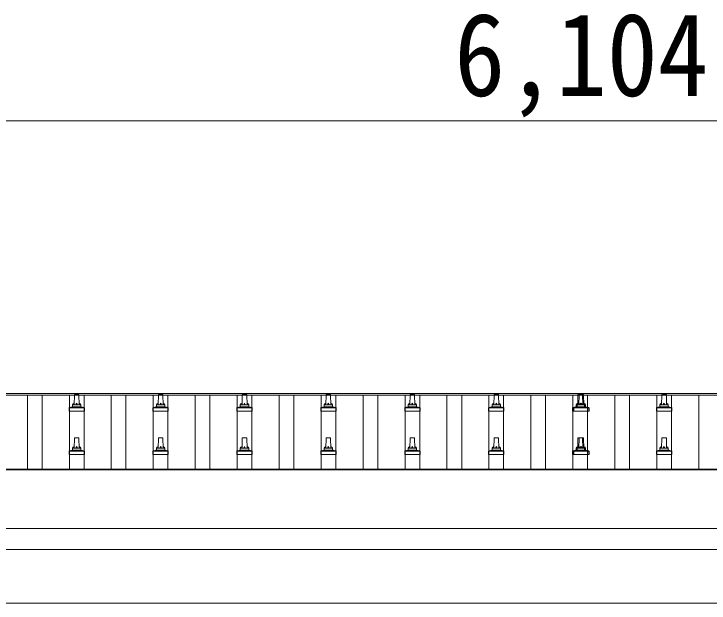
# Model space of a CAD drawing. Units: millimetres at full size, sheet at 1:60; details may follow other scales. Extents: x -16864 to 16864, y -11640 to 11640.
# Drawn here: x -9320 to -7663, y -4261 to -2857 of the extents above; entities that cross this region are included whole.
import ezdxf
from ezdxf.enums import TextEntityAlignment as Align

# ---------------------------------------------------------------- set-up
doc = ezdxf.new("R2010")
doc.units = ezdxf.units.MM
doc.header["$LTSCALE"] = 60
for name, color, linetype, lineweight in [('0-2_TEXT1', 4, 'Continuous', 9), ('0-5_ELV2', 5, 'Continuous', 5), ('0-8_TABLE1', 6, 'Continuous', 9)]:
    doc.layers.add(name, color=color, linetype=linetype, lineweight=lineweight)
doc.styles.add('ＭＳ ゴシック', font='')
doc.styles.get('ＭＳ ゴシック').set_extended_font_data('MS Gothic')

msp = doc.modelspace()

# ---------------------------------------------------------------- linework, layer by layer
at = {"layer": '0-2_TEXT1'}
for p, q in [((-10992.98, -3762.34), (-4946.98, -3762.34)), ((-10992.98, -3765.93), (-4946.98, -3765.93)), ((-10990.98, -3941.95), (-4948.98, -3941.95)), ((-10990.98, -3943.84), (-4948.98, -3943.84)), ((-4948.98, -4083.73), (-10990.98, -4083.73)), ((-10990.98, -4133.55), (-4948.98, -4133.55)), ((-10969.98, -4261.46), (-5073.98, -4261.46))]:
    msp.add_line(p, q, dxfattribs=at)
at = {"layer": '0-5_ELV2', "color": 4, "lineweight": 9}
for p, q in [((-9287.48, -3941.95), (-9287.48, -3765.93)), ((-9252.48, -3941.95), (-9252.48, -3765.93)), ((-9187.48, -3941.95), (-9187.48, -3765.93)), ((-9152.48, -3941.95), (-9152.48, -3765.93)), ((-9087.48, -3941.95), (-9087.48, -3765.93)), ((-9052.48, -3941.95), (-9052.48, -3765.93)), ((-8987.48, -3941.95), (-8987.48, -3765.93)), ((-8952.48, -3941.95), (-8952.48, -3765.93)), ((-8887.48, -3941.95), (-8887.48, -3765.93)), ((-8852.48, -3941.95), (-8852.48, -3765.93)), ((-8787.48, -3941.95), (-8787.48, -3765.93)), ((-8752.48, -3941.95), (-8752.48, -3765.93)), ((-8687.48, -3941.95), (-8687.48, -3765.93)), ((-8652.48, -3941.95), (-8652.48, -3765.93)), ((-8587.48, -3941.95), (-8587.48, -3765.93)), ((-8552.48, -3941.95), (-8552.48, -3765.93)), ((-8487.48, -3941.95), (-8487.48, -3765.93)), ((-8452.48, -3941.95), (-8452.48, -3765.93)), ((-8387.48, -3941.95), (-8387.48, -3765.93)), ((-8352.48, -3941.95), (-8352.48, -3765.93)), ((-8287.48, -3941.95), (-8287.48, -3765.93)), ((-8252.48, -3941.95), (-8252.48, -3765.93)), ((-8187.48, -3941.95), (-8187.48, -3765.93)), ((-8152.48, -3941.95), (-8152.48, -3765.93)), ((-8087.48, -3941.95), (-8087.48, -3765.93)), ((-8052.48, -3941.95), (-8052.48, -3765.93)), ((-7987.48, -3941.95), (-7987.48, -3765.93)), ((-7952.48, -3941.95), (-7952.48, -3765.93)), ((-7887.48, -3941.95), (-7887.48, -3765.93)), ((-7852.48, -3941.95), (-7852.48, -3765.93)), ((-7787.48, -3941.95), (-7787.48, -3765.93)), ((-7752.48, -3941.95), (-7752.48, -3765.93)), ((-7687.48, -3941.95), (-7687.48, -3765.93))]:
    msp.add_line(p, q, dxfattribs=at)
at = {"layer": '0-5_ELV2'}
for p, q in [((-9175.98, -3788.86), (-9175.26, -3765.34)), ((-9174.26, -3764.36), (-9165.71, -3764.36)), ((-9164.71, -3765.34), (-9163.98, -3788.86)), ((-8975.98, -3788.86), (-8975.26, -3765.34)), ((-8974.26, -3764.36), (-8965.71, -3764.36)), ((-8964.71, -3765.34), (-8963.98, -3788.86)), ((-8775.98, -3788.86), (-8775.26, -3765.34)), ((-8774.26, -3764.36), (-8765.71, -3764.36)), ((-8764.71, -3765.34), (-8763.98, -3788.86)), ((-8575.98, -3788.86), (-8575.26, -3765.34)), ((-8574.26, -3764.36), (-8565.71, -3764.36)), ((-8564.71, -3765.34), (-8563.98, -3788.86)), ((-8375.98, -3788.86), (-8375.26, -3765.34)), ((-8374.26, -3764.36), (-8365.71, -3764.36)), ((-8364.71, -3765.34), (-8363.98, -3788.86)), ((-8175.98, -3788.86), (-8175.26, -3765.34)), ((-8174.26, -3764.36), (-8165.71, -3764.36)), ((-8164.71, -3765.34), (-8163.98, -3788.86)), ((-7975.98, -3788.86), (-7975.26, -3765.34)), ((-7974.26, -3764.36), (-7962.96, -3764.36)), ((-7973.23, -3788.86), (-7972.51, -3765.34)), ((-7964.71, -3765.34), (-7963.98, -3788.86)), ((-7961.96, -3765.34), (-7961.23, -3788.86)), ((-7775.98, -3788.86), (-7775.26, -3765.34)), ((-7774.26, -3764.36), (-7765.71, -3764.36)), ((-7764.71, -3765.34), (-7763.98, -3788.86)), ((-9187.47, -3795.68), (-9180.75, -3794.05)), ((-9180.37, -3793.86), (-9159.6, -3793.86)), ((-9179.98, -3793.07), (-9179.98, -3788.86)), ((-9178.98, -3788.86), (-9160.98, -3788.86)), ((-9159.98, -3793.07), (-9159.98, -3788.86)), ((-9152.5, -3795.68), (-9159.22, -3794.05)), ((-8987.47, -3795.68), (-8980.75, -3794.05)), ((-8980.37, -3793.86), (-8959.6, -3793.86)), ((-8979.98, -3793.07), (-8979.98, -3788.86)), ((-8978.98, -3788.86), (-8960.98, -3788.86)), ((-8959.98, -3793.07), (-8959.98, -3788.86)), ((-8952.5, -3795.68), (-8959.22, -3794.05)), ((-8787.47, -3795.68), (-8780.75, -3794.05)), ((-8780.37, -3793.86), (-8759.6, -3793.86)), ((-8779.98, -3793.07), (-8779.98, -3788.86)), ((-8778.98, -3788.86), (-8760.98, -3788.86)), ((-8759.98, -3793.07), (-8759.98, -3788.86)), ((-8752.5, -3795.68), (-8759.22, -3794.05)), ((-8587.47, -3795.68), (-8580.75, -3794.05)), ((-8580.37, -3793.86), (-8559.6, -3793.86)), ((-8579.98, -3793.07), (-8579.98, -3788.86)), ((-8578.98, -3788.86), (-8560.98, -3788.86)), ((-8559.98, -3793.07), (-8559.98, -3788.86)), ((-8552.5, -3795.68), (-8559.22, -3794.05)), ((-8387.47, -3795.68), (-8380.75, -3794.05)), ((-8380.37, -3793.86), (-8359.6, -3793.86)), ((-8379.98, -3793.07), (-8379.98, -3788.86)), ((-8378.98, -3788.86), (-8360.98, -3788.86)), ((-8359.98, -3793.07), (-8359.98, -3788.86)), ((-8352.5, -3795.68), (-8359.22, -3794.05)), ((-8187.47, -3795.68), (-8180.75, -3794.05)), ((-8180.37, -3793.86), (-8159.6, -3793.86)), ((-8179.98, -3793.07), (-8179.98, -3788.86)), ((-8178.98, -3788.86), (-8160.98, -3788.86)), ((-8159.98, -3793.07), (-8159.98, -3788.86)), ((-8152.5, -3795.68), (-8159.22, -3794.05)), ((-7987.47, -3795.68), (-7980.75, -3794.05)), ((-7984.72, -3795.68), (-7978, -3794.05)), ((-7980.37, -3793.86), (-7956.85, -3793.86)), ((-7979.98, -3793.07), (-7979.98, -3788.86)), ((-7978.98, -3788.86), (-7958.23, -3788.86)), ((-7977.23, -3793.07), (-7977.23, -3788.86)), ((-7959.98, -3793.07), (-7959.98, -3788.86)), ((-7952.5, -3795.68), (-7959.22, -3794.05)), ((-7957.23, -3793.07), (-7957.23, -3788.86)), ((-7949.75, -3795.68), (-7956.47, -3794.05)), ((-7787.47, -3795.68), (-7780.75, -3794.05)), ((-7780.37, -3793.86), (-7759.6, -3793.86)), ((-7779.98, -3793.07), (-7779.98, -3788.86)), ((-7778.98, -3788.86), (-7760.98, -3788.86)), ((-7759.98, -3793.07), (-7759.98, -3788.86)), ((-7752.5, -3795.68), (-7759.22, -3794.05)), ((-9188.23, -3804.36), (-9188.23, -3796.65)), ((-9151.73, -3804.36), (-9188.23, -3804.36)), ((-9187.85, -3795.86), (-9152.12, -3795.86)), ((-9151.73, -3804.36), (-9151.73, -3796.65)), ((-8988.23, -3804.36), (-8988.23, -3796.65)), ((-8951.73, -3804.36), (-8988.23, -3804.36)), ((-8987.85, -3795.86), (-8952.12, -3795.86)), ((-8951.73, -3804.36), (-8951.73, -3796.65)), ((-8788.23, -3804.36), (-8788.23, -3796.65)), ((-8751.73, -3804.36), (-8788.23, -3804.36)), ((-8787.85, -3795.86), (-8752.12, -3795.86)), ((-8751.73, -3804.36), (-8751.73, -3796.65)), ((-8588.23, -3804.36), (-8588.23, -3796.65)), ((-8551.73, -3804.36), (-8588.23, -3804.36)), ((-8587.85, -3795.86), (-8552.12, -3795.86)), ((-8551.73, -3804.36), (-8551.73, -3796.65)), ((-8388.23, -3804.36), (-8388.23, -3796.65)), ((-8351.73, -3804.36), (-8388.23, -3804.36)), ((-8387.85, -3795.86), (-8352.12, -3795.86)), ((-8351.73, -3804.36), (-8351.73, -3796.65)), ((-8188.23, -3804.36), (-8188.23, -3796.65)), ((-8151.73, -3804.36), (-8188.23, -3804.36)), ((-8187.85, -3795.86), (-8152.12, -3795.86)), ((-8151.73, -3804.36), (-8151.73, -3796.65)), ((-7988.23, -3804.36), (-7988.23, -3796.65)), ((-7948.98, -3804.36), (-7988.23, -3804.36)), ((-7987.85, -3795.86), (-7949.37, -3795.86)), ((-7985.48, -3804.36), (-7985.48, -3796.65)), ((-7951.73, -3804.36), (-7951.73, -3796.65)), ((-7948.98, -3804.36), (-7948.98, -3796.65)), ((-7788.23, -3804.36), (-7788.23, -3796.65)), ((-7751.73, -3804.36), (-7788.23, -3804.36)), ((-7787.85, -3795.86), (-7752.12, -3795.86)), ((-7751.73, -3804.36), (-7751.73, -3796.65)), ((-9175.98, -3892.19), (-9175.26, -3868.67)), ((-9174.26, -3867.69), (-9165.71, -3867.69)), ((-9164.71, -3868.67), (-9163.98, -3892.19)), ((-8975.98, -3892.19), (-8975.26, -3868.67)), ((-8974.26, -3867.69), (-8965.71, -3867.69)), ((-8964.71, -3868.67), (-8963.98, -3892.19)), ((-8775.98, -3892.19), (-8775.26, -3868.67)), ((-8774.26, -3867.69), (-8765.71, -3867.69)), ((-8764.71, -3868.67), (-8763.98, -3892.19)), ((-8575.98, -3892.19), (-8575.26, -3868.67)), ((-8574.26, -3867.69), (-8565.71, -3867.69)), ((-8564.71, -3868.67), (-8563.98, -3892.19)), ((-8375.98, -3892.19), (-8375.26, -3868.67)), ((-8374.26, -3867.69), (-8365.71, -3867.69)), ((-8364.71, -3868.67), (-8363.98, -3892.19)), ((-8175.98, -3892.19), (-8175.26, -3868.67)), ((-8174.26, -3867.69), (-8165.71, -3867.69)), ((-8164.71, -3868.67), (-8163.98, -3892.19)), ((-7975.98, -3892.19), (-7975.26, -3868.67)), ((-7974.26, -3867.69), (-7962.96, -3867.69)), ((-7973.23, -3892.19), (-7972.51, -3868.67)), ((-7964.71, -3868.67), (-7963.98, -3892.19)), ((-7961.96, -3868.67), (-7961.23, -3892.19)), ((-7775.98, -3892.19), (-7775.26, -3868.67)), ((-7774.26, -3867.69), (-7765.71, -3867.69)), ((-7764.71, -3868.67), (-7763.98, -3892.19)), ((-9179.98, -3896.41), (-9179.98, -3892.19)), ((-9178.98, -3892.19), (-9160.98, -3892.19)), ((-9159.98, -3896.41), (-9159.98, -3892.19)), ((-8979.98, -3896.41), (-8979.98, -3892.19)), ((-8978.98, -3892.19), (-8960.98, -3892.19)), ((-8959.98, -3896.41), (-8959.98, -3892.19)), ((-8779.98, -3896.41), (-8779.98, -3892.19)), ((-8778.98, -3892.19), (-8760.98, -3892.19)), ((-8759.98, -3896.41), (-8759.98, -3892.19)), ((-8579.98, -3896.41), (-8579.98, -3892.19)), ((-8578.98, -3892.19), (-8560.98, -3892.19)), ((-8559.98, -3896.41), (-8559.98, -3892.19)), ((-8379.98, -3896.41), (-8379.98, -3892.19)), ((-8378.98, -3892.19), (-8360.98, -3892.19)), ((-8359.98, -3896.41), (-8359.98, -3892.19)), ((-8179.98, -3896.41), (-8179.98, -3892.19)), ((-8178.98, -3892.19), (-8160.98, -3892.19)), ((-8159.98, -3896.41), (-8159.98, -3892.19)), ((-7979.98, -3896.41), (-7979.98, -3892.19)), ((-7978.98, -3892.19), (-7958.23, -3892.19)), ((-7977.23, -3896.41), (-7977.23, -3892.19)), ((-7959.98, -3896.41), (-7959.98, -3892.19)), ((-7957.23, -3896.41), (-7957.23, -3892.19)), ((-7779.98, -3896.41), (-7779.98, -3892.19)), ((-7778.98, -3892.19), (-7760.98, -3892.19)), ((-7759.98, -3896.41), (-7759.98, -3892.19)), ((-9188.23, -3907.69), (-9188.23, -3899.98)), ((-9151.73, -3907.69), (-9188.23, -3907.69)), ((-9187.85, -3899.19), (-9152.12, -3899.19)), ((-9187.47, -3899.01), (-9180.75, -3897.38)), ((-9180.37, -3897.19), (-9159.6, -3897.19)), ((-9152.5, -3899.01), (-9159.22, -3897.38)), ((-9151.73, -3907.69), (-9151.73, -3899.98)), ((-8988.23, -3907.69), (-8988.23, -3899.98)), ((-8951.73, -3907.69), (-8988.23, -3907.69)), ((-8987.85, -3899.19), (-8952.12, -3899.19)), ((-8987.47, -3899.01), (-8980.75, -3897.38)), ((-8980.37, -3897.19), (-8959.6, -3897.19)), ((-8952.5, -3899.01), (-8959.22, -3897.38)), ((-8951.73, -3907.69), (-8951.73, -3899.98)), ((-8788.23, -3907.69), (-8788.23, -3899.98)), ((-8751.73, -3907.69), (-8788.23, -3907.69)), ((-8787.85, -3899.19), (-8752.12, -3899.19)), ((-8787.47, -3899.01), (-8780.75, -3897.38)), ((-8780.37, -3897.19), (-8759.6, -3897.19)), ((-8752.5, -3899.01), (-8759.22, -3897.38)), ((-8751.73, -3907.69), (-8751.73, -3899.98)), ((-8588.23, -3907.69), (-8588.23, -3899.98)), ((-8551.73, -3907.69), (-8588.23, -3907.69)), ((-8587.85, -3899.19), (-8552.12, -3899.19)), ((-8587.47, -3899.01), (-8580.75, -3897.38)), ((-8580.37, -3897.19), (-8559.6, -3897.19)), ((-8552.5, -3899.01), (-8559.22, -3897.38)), ((-8551.73, -3907.69), (-8551.73, -3899.98)), ((-8388.23, -3907.69), (-8388.23, -3899.98)), ((-8351.73, -3907.69), (-8388.23, -3907.69)), ((-8387.85, -3899.19), (-8352.12, -3899.19)), ((-8387.47, -3899.01), (-8380.75, -3897.38)), ((-8380.37, -3897.19), (-8359.6, -3897.19)), ((-8352.5, -3899.01), (-8359.22, -3897.38)), ((-8351.73, -3907.69), (-8351.73, -3899.98)), ((-8188.23, -3907.69), (-8188.23, -3899.98)), ((-8151.73, -3907.69), (-8188.23, -3907.69)), ((-8187.85, -3899.19), (-8152.12, -3899.19)), ((-8187.47, -3899.01), (-8180.75, -3897.38)), ((-8180.37, -3897.19), (-8159.6, -3897.19)), ((-8152.5, -3899.01), (-8159.22, -3897.38)), ((-8151.73, -3907.69), (-8151.73, -3899.98)), ((-7988.23, -3907.69), (-7988.23, -3899.98)), ((-7948.98, -3907.69), (-7988.23, -3907.69)), ((-7987.85, -3899.19), (-7949.37, -3899.19)), ((-7987.47, -3899.01), (-7980.75, -3897.38)), ((-7985.48, -3907.69), (-7985.48, -3899.98)), ((-7984.72, -3899.01), (-7978, -3897.38)), ((-7980.37, -3897.19), (-7956.85, -3897.19)), ((-7952.5, -3899.01), (-7959.22, -3897.38)), ((-7949.75, -3899.01), (-7956.47, -3897.38)), ((-7951.73, -3907.69), (-7951.73, -3899.98)), ((-7948.98, -3907.69), (-7948.98, -3899.98)), ((-7788.23, -3907.69), (-7788.23, -3899.98)), ((-7751.73, -3907.69), (-7788.23, -3907.69)), ((-7787.85, -3899.19), (-7752.12, -3899.19)), ((-7787.47, -3899.01), (-7780.75, -3897.38)), ((-7780.37, -3897.19), (-7759.6, -3897.19)), ((-7752.5, -3899.01), (-7759.22, -3897.38)), ((-7751.73, -3907.69), (-7751.73, -3899.98))]:
    msp.add_line(p, q, dxfattribs=at)
for centre, radius, start, end in [((-9174.26, -3765.36), 1, 90, 178.60509), ((-9165.71, -3765.36), 1, 1.39491, 90), ((-8974.26, -3765.36), 1, 90, 178.60509), ((-8965.71, -3765.36), 1, 1.39491, 90), ((-8774.26, -3765.36), 1, 90, 178.60509), ((-8765.71, -3765.36), 1, 1.39491, 90), ((-8574.26, -3765.36), 1, 90, 178.60509), ((-8565.71, -3765.36), 1, 1.39491, 90), ((-8374.26, -3765.36), 1, 90, 178.60509), ((-8365.71, -3765.36), 1, 1.39491, 90), ((-8174.26, -3765.36), 1, 90, 178.60509), ((-8165.71, -3765.36), 1, 1.39491, 90), ((-7974.26, -3765.36), 1, 90, 178.60509), ((-7971.51, -3765.36), 1, 90, 178.60509), ((-7965.71, -3765.36), 1, 1.39491, 90), ((-7962.96, -3765.36), 1, 1.39491, 90), ((-7774.26, -3765.36), 1, 90, 178.60509), ((-7765.71, -3765.36), 1, 1.39491, 90), ((-9180.98, -3793.07), 1, 283.62699, 0), ((-9175.9, -3789.5), 4.13, 90, 171.17633), ((-9178.98, -3789.86), 1, 90, 180), ((-9166.65, -3788.86), 4.83, 133.60282, 180), ((-9173.32, -3788.86), 4.83, 0, 46.39718), ((-9164.07, -3789.5), 4.13, 8.82367, 90), ((-9160.98, -3789.86), 1, 0, 90), ((-9158.98, -3793.07), 1, 180, 256.37301), ((-8980.98, -3793.07), 1, 283.62699, 0), ((-8975.9, -3789.5), 4.13, 90, 171.17633), ((-8978.98, -3789.86), 1, 90, 180), ((-8966.65, -3788.86), 4.83, 133.60282, 180), ((-8973.32, -3788.86), 4.83, 0, 46.39718), ((-8964.07, -3789.5), 4.13, 8.82367, 90), ((-8960.98, -3789.86), 1, 0, 90), ((-8958.98, -3793.07), 1, 180, 256.37301), ((-8780.98, -3793.07), 1, 283.62699, 0), ((-8775.9, -3789.5), 4.13, 90, 171.17633), ((-8778.98, -3789.86), 1, 90, 180), ((-8766.65, -3788.86), 4.83, 133.60282, 180), ((-8773.32, -3788.86), 4.83, 0, 46.39718), ((-8764.07, -3789.5), 4.13, 8.82367, 90), ((-8760.98, -3789.86), 1, 0, 90), ((-8758.98, -3793.07), 1, 180, 256.37301), ((-8580.98, -3793.07), 1, 283.62699, 0), ((-8575.9, -3789.5), 4.13, 90, 171.17633), ((-8578.98, -3789.86), 1, 90, 180), ((-8566.65, -3788.86), 4.83, 133.60282, 180), ((-8573.32, -3788.86), 4.83, 0, 46.39718), ((-8564.07, -3789.5), 4.13, 8.82367, 90), ((-8560.98, -3789.86), 1, 0, 90), ((-8558.98, -3793.07), 1, 180, 256.37301), ((-8380.98, -3793.07), 1, 283.62699, 0), ((-8375.9, -3789.5), 4.13, 90, 171.17633), ((-8378.98, -3789.86), 1, 90, 180), ((-8366.65, -3788.86), 4.83, 133.60282, 180), ((-8373.32, -3788.86), 4.83, 0, 46.39718), ((-8364.07, -3789.5), 4.13, 8.82367, 90), ((-8360.98, -3789.86), 1, 0, 90), ((-8358.98, -3793.07), 1, 180, 256.37301), ((-8180.98, -3793.07), 1, 283.62699, 0), ((-8175.9, -3789.5), 4.13, 90, 171.17633), ((-8178.98, -3789.86), 1, 90, 180), ((-8166.65, -3788.86), 4.83, 133.60282, 180), ((-8173.32, -3788.86), 4.83, 0, 46.39718), ((-8164.07, -3789.5), 4.13, 8.82367, 90), ((-8160.98, -3789.86), 1, 0, 90), ((-8158.98, -3793.07), 1, 180, 256.37301), ((-7980.98, -3793.07), 1, 283.62699, 0), ((-7975.9, -3789.5), 4.13, 90, 171.17633), ((-7978.98, -3789.86), 1, 90, 180), ((-7978.23, -3793.07), 1, 283.62699, 0), ((-7973.15, -3789.5), 4.13, 90, 171.17633), ((-7976.23, -3789.86), 1, 90, 180), ((-7966.65, -3788.86), 4.83, 133.60282, 180), ((-7973.32, -3788.86), 4.83, 0, 46.39718), ((-7963.9, -3788.86), 4.83, 133.60282, 180), ((-7970.57, -3788.86), 4.83, 0, 46.39718), ((-7964.07, -3789.5), 4.13, 8.82367, 90), ((-7961.32, -3789.5), 4.13, 8.82367, 90), ((-7960.98, -3789.86), 1, 0, 90), ((-7958.98, -3793.07), 1, 180, 256.37301), ((-7958.23, -3789.86), 1, 0, 90), ((-7956.23, -3793.07), 1, 180, 256.37301), ((-7780.98, -3793.07), 1, 283.62699, 0), ((-7775.9, -3789.5), 4.13, 90, 171.17633), ((-7778.98, -3789.86), 1, 90, 180), ((-7766.65, -3788.86), 4.83, 133.60282, 180), ((-7773.32, -3788.86), 4.83, 0, 46.39718), ((-7764.07, -3789.5), 4.13, 8.82367, 90), ((-7760.98, -3789.86), 1, 0, 90), ((-7758.98, -3793.07), 1, 180, 256.37301), ((-9187.23, -3796.65), 1, 103.62699, 180), ((-9152.73, -3796.65), 1, 0, 76.37301), ((-8987.23, -3796.65), 1, 103.62699, 180), ((-8952.73, -3796.65), 1, 0, 76.37301), ((-8787.23, -3796.65), 1, 103.62699, 180), ((-8752.73, -3796.65), 1, 0, 76.37301), ((-8587.23, -3796.65), 1, 103.62699, 180), ((-8552.73, -3796.65), 1, 0, 76.37301), ((-8387.23, -3796.65), 1, 103.62699, 180), ((-8352.73, -3796.65), 1, 0, 76.37301), ((-8187.23, -3796.65), 1, 103.62699, 180), ((-8152.73, -3796.65), 1, 0, 76.37301), ((-7987.23, -3796.65), 1, 103.62699, 180), ((-7984.48, -3796.65), 1, 103.62699, 180), ((-7952.73, -3796.65), 1, 0, 76.37301), ((-7949.98, -3796.65), 1, 0, 76.37301), ((-7787.23, -3796.65), 1, 103.62699, 180), ((-7752.73, -3796.65), 1, 0, 76.37301), ((-9174.26, -3868.69), 1, 90, 178.60509), ((-9165.71, -3868.69), 1, 1.39491, 90), ((-8974.26, -3868.69), 1, 90, 178.60509), ((-8965.71, -3868.69), 1, 1.39491, 90), ((-8774.26, -3868.69), 1, 90, 178.60509), ((-8765.71, -3868.69), 1, 1.39491, 90), ((-8574.26, -3868.69), 1, 90, 178.60509), ((-8565.71, -3868.69), 1, 1.39491, 90), ((-8374.26, -3868.69), 1, 90, 178.60509), ((-8365.71, -3868.69), 1, 1.39491, 90), ((-8174.26, -3868.69), 1, 90, 178.60509), ((-8165.71, -3868.69), 1, 1.39491, 90), ((-7974.26, -3868.69), 1, 90, 178.60509), ((-7971.51, -3868.69), 1, 90, 178.60509), ((-7965.71, -3868.69), 1, 1.39491, 90), ((-7962.96, -3868.69), 1, 1.39491, 90), ((-7774.26, -3868.69), 1, 90, 178.60509), ((-7765.71, -3868.69), 1, 1.39491, 90), ((-9175.9, -3892.83), 4.13, 90, 171.17633), ((-9178.98, -3893.19), 1, 90, 180), ((-9166.65, -3892.19), 4.83, 133.60282, 180), ((-9173.32, -3892.19), 4.83, 0, 46.39718), ((-9164.07, -3892.83), 4.13, 8.82367, 90), ((-9160.98, -3893.19), 1, 0, 90), ((-8975.9, -3892.83), 4.13, 90, 171.17633), ((-8978.98, -3893.19), 1, 90, 180), ((-8966.65, -3892.19), 4.83, 133.60282, 180), ((-8973.32, -3892.19), 4.83, 0, 46.39718), ((-8964.07, -3892.83), 4.13, 8.82367, 90), ((-8960.98, -3893.19), 1, 0, 90), ((-8775.9, -3892.83), 4.13, 90, 171.17633), ((-8778.98, -3893.19), 1, 90, 180), ((-8766.65, -3892.19), 4.83, 133.60282, 180), ((-8773.32, -3892.19), 4.83, 0, 46.39718), ((-8764.07, -3892.83), 4.13, 8.82367, 90), ((-8760.98, -3893.19), 1, 0, 90), ((-8575.9, -3892.83), 4.13, 90, 171.17633), ((-8578.98, -3893.19), 1, 90, 180), ((-8566.65, -3892.19), 4.83, 133.60282, 180), ((-8573.32, -3892.19), 4.83, 0, 46.39718), ((-8564.07, -3892.83), 4.13, 8.82367, 90), ((-8560.98, -3893.19), 1, 0, 90), ((-8375.9, -3892.83), 4.13, 90, 171.17633), ((-8378.98, -3893.19), 1, 90, 180), ((-8366.65, -3892.19), 4.83, 133.60282, 180), ((-8373.32, -3892.19), 4.83, 0, 46.39718), ((-8364.07, -3892.83), 4.13, 8.82367, 90), ((-8360.98, -3893.19), 1, 0, 90), ((-8175.9, -3892.83), 4.13, 90, 171.17633), ((-8178.98, -3893.19), 1, 90, 180), ((-8166.65, -3892.19), 4.83, 133.60282, 180), ((-8173.32, -3892.19), 4.83, 0, 46.39718), ((-8164.07, -3892.83), 4.13, 8.82367, 90), ((-8160.98, -3893.19), 1, 0, 90), ((-7975.9, -3892.83), 4.13, 90, 171.17633), ((-7978.98, -3893.19), 1, 90, 180), ((-7973.15, -3892.83), 4.13, 90, 171.17633), ((-7976.23, -3893.19), 1, 90, 180), ((-7966.65, -3892.19), 4.83, 133.60282, 180), ((-7973.32, -3892.19), 4.83, 0, 46.39718), ((-7963.9, -3892.19), 4.83, 133.60282, 180), ((-7970.57, -3892.19), 4.83, 0, 46.39718), ((-7964.07, -3892.83), 4.13, 8.82367, 90), ((-7961.32, -3892.83), 4.13, 8.82367, 90), ((-7960.98, -3893.19), 1, 0, 90), ((-7958.23, -3893.19), 1, 0, 90), ((-7775.9, -3892.83), 4.13, 90, 171.17633), ((-7778.98, -3893.19), 1, 90, 180), ((-7766.65, -3892.19), 4.83, 133.60282, 180), ((-7773.32, -3892.19), 4.83, 0, 46.39718), ((-7764.07, -3892.83), 4.13, 8.82367, 90), ((-7760.98, -3893.19), 1, 0, 90), ((-9187.23, -3899.98), 1, 103.62699, 180), ((-9180.98, -3896.41), 1, 283.62699, 0), ((-9158.98, -3896.41), 1, 180, 256.37301), ((-9152.73, -3899.98), 1, 0, 76.37301), ((-8987.23, -3899.98), 1, 103.62699, 180), ((-8980.98, -3896.41), 1, 283.62699, 0), ((-8958.98, -3896.41), 1, 180, 256.37301), ((-8952.73, -3899.98), 1, 0, 76.37301), ((-8787.23, -3899.98), 1, 103.62699, 180), ((-8780.98, -3896.41), 1, 283.62699, 0), ((-8758.98, -3896.41), 1, 180, 256.37301), ((-8752.73, -3899.98), 1, 0, 76.37301), ((-8587.23, -3899.98), 1, 103.62699, 180), ((-8580.98, -3896.41), 1, 283.62699, 0), ((-8558.98, -3896.41), 1, 180, 256.37301), ((-8552.73, -3899.98), 1, 0, 76.37301), ((-8387.23, -3899.98), 1, 103.62699, 180), ((-8380.98, -3896.41), 1, 283.62699, 0), ((-8358.98, -3896.41), 1, 180, 256.37301), ((-8352.73, -3899.98), 1, 0, 76.37301), ((-8187.23, -3899.98), 1, 103.62699, 180), ((-8180.98, -3896.41), 1, 283.62699, 0), ((-8158.98, -3896.41), 1, 180, 256.37301), ((-8152.73, -3899.98), 1, 0, 76.37301), ((-7987.23, -3899.98), 1, 103.62699, 180), ((-7984.48, -3899.98), 1, 103.62699, 180), ((-7980.98, -3896.41), 1, 283.62699, 0), ((-7978.23, -3896.41), 1, 283.62699, 0), ((-7958.98, -3896.41), 1, 180, 256.37301), ((-7956.23, -3896.41), 1, 180, 256.37301), ((-7952.73, -3899.98), 1, 0, 76.37301), ((-7949.98, -3899.98), 1, 0, 76.37301), ((-7787.23, -3899.98), 1, 103.62699, 180), ((-7780.98, -3896.41), 1, 283.62699, 0), ((-7758.98, -3896.41), 1, 180, 256.37301), ((-7752.73, -3899.98), 1, 0, 76.37301)]:
    msp.add_arc(centre, radius, start, end, dxfattribs=at)
at = {"layer": '0-8_TABLE1'}
msp.add_line((-4917.98, -3112.34), (-11021.98, -3112.34), dxfattribs=at)

# ---------------------------------------------------------------- texts
at = {"layer": '0-8_TABLE1', "color": 7, "style": 'ＭＳ ゴシック', "width": 0.9}
msp.add_text('6,104', height=197.9, dxfattribs=at).set_placement((-8269.98, -3112.34), align=Align.BOTTOM_LEFT)

doc.saveas('drawing.dxf')
